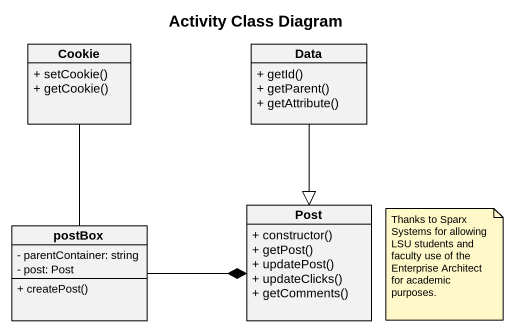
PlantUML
@startuml
title Activity Class Diagram
hide circle
hide empty members
skinparam classAttributeIconSize 0
class Cookie {
  + setCookie()
  + getCookie()
}
class Data {
  + getId()
  + getParent()
  + getAttribute()
}
class Post {
  + constructor()
  + getPost()
  + updatePost()
  + updateClicks()
  + getComments()
}
class postBox {
  - parentContainer: string
  - post: Post
  + createPost()
}
Cookie -- postBox
Data --|> Post
postBox -right-* Post
note as N1
  Thanks to Sparx Systems for allowing LSU students and faculty use of the Enterprise Architect for academic purposes.
end note
@enduml
